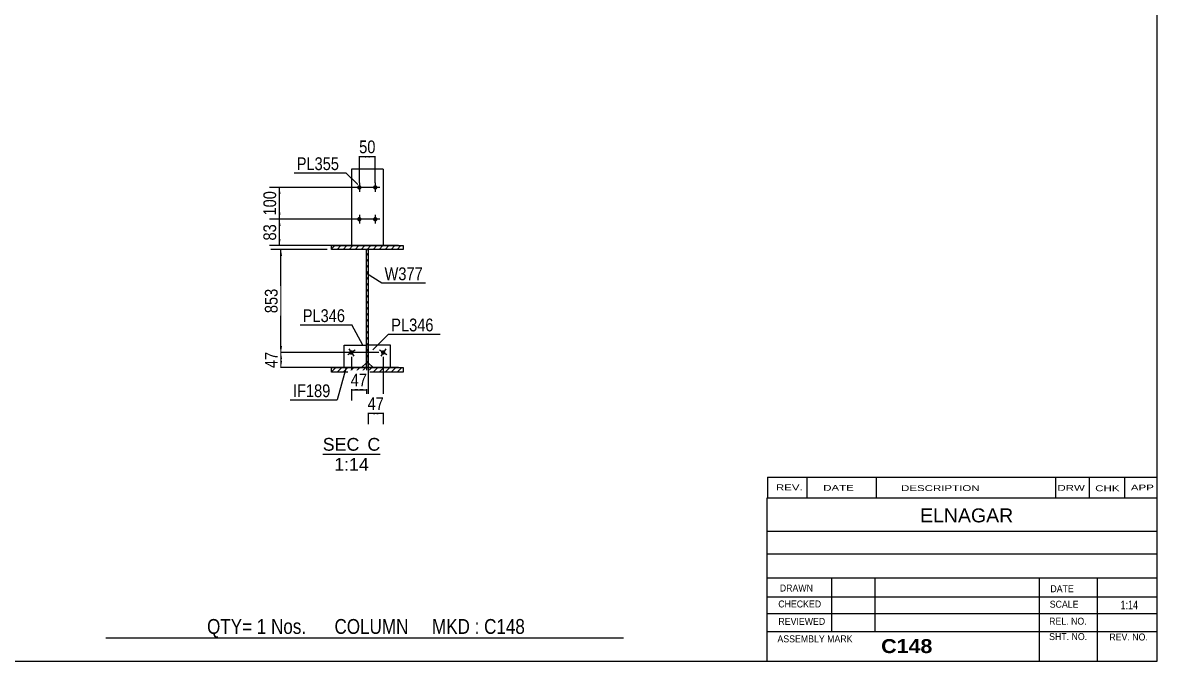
# Model space of a CAD drawing. Header units: millimetres. Extents: x -252 to 160, y -170 to 117.
# Drawn here: x -94.7 to 160, y -169.9 to -26.4 of the extents above; entities that cross this region are included whole.
import ezdxf

# ---------------------------------------------------------------- set-up
doc = ezdxf.new("R2010")
doc.units = ezdxf.units.MM
doc.linetypes.add('DXK_LINE_DOT1', pattern=[1.8814, 0.9407, -0.9407])
doc.styles.add('Arial', font='ARIAL.TTF', dxfattribs={"height": 0.2})
doc.styles.add('Arial Bold', font='ARIALBD.TTF', dxfattribs={"height": 0.2})
doc.styles.add('Arial Narrow', font='ARIALN.TTF', dxfattribs={"height": 0.2})

# ---------------------------------------------------------------- blocks, each defined once
blk = doc.blocks.new('Unknown-623355651-1210')
at = {"color": 5, "linetype": 'Continuous'}
for p, q in [((160.04, -169.87), (160.04, 117.13)), ((-249.96, -169.87), (160.04, -169.87))]:
    blk.add_line(p, q, dxfattribs=at)
blk = doc.blocks.new('Unknown-623355651-14 - 1255')
at = {"color": 1, "linetype": 'Continuous'}
blk.add_line((-27.35, -123.3), (-14.44, -123.3), dxfattribs=at)
at = {"color": 0, "linetype": 'Continuous'}
for points in [[(-19.13, -122.55), (-19.13, -119.55), (-27.35, -119.55), (-27.35, -122.55)], [(-14.44, -122.55), (-14.44, -119.55), (-17.33, -119.55), (-17.33, -122.55)], [(-17.01, -127.05), (-17.01, -124.05), (-24.79, -124.05), (-24.79, -127.05)]]:
    blk.add_wipeout(points, dxfattribs=at)
at = {"color": 136, "linetype": 'Continuous', "style": 'Arial'}
for s, height, p in [('SEC', 2.865, (-27.35, -122.55)), ('C', 2.87, (-17.33, -122.55)), ('1:14', 2.865, (-24.79, -127.05))]:
    blk.add_text(s, height=height, dxfattribs=at).set_placement(p)
blk = doc.blocks.new('Bolt-623355651-1260 - 1255')
at = {"linetype": 'Continuous'}
for points in [[(-18.63, -63.39, -1), (-19.63, -63.39, -1)], [(-15.06, -63.39, -1), (-16.06, -63.39, -1)], [(-18.63, -70.53, -1), (-19.63, -70.53, -1)], [(-15.06, -70.53, -1), (-16.06, -70.53, -1)]]:
    blk.add_hatch(color=3, dxfattribs=at).paths.add_polyline_path(points)
at = {"color": 3, "linetype": 'Continuous'}
for p, q in [((-18.13, -63.39), (-20.13, -63.39)), ((-19.13, -62.39), (-19.13, -64.39)), ((-14.56, -63.39), (-16.56, -63.39)), ((-15.56, -62.39), (-15.56, -64.39)), ((-18.13, -70.53), (-20.13, -70.53)), ((-19.13, -69.53), (-19.13, -71.53)), ((-14.56, -70.53), (-16.56, -70.53)), ((-15.56, -69.53), (-15.56, -71.53))]:
    blk.add_line(p, q, dxfattribs=at)
blk = doc.blocks.new('Part-623355651-1272 - 1255')
at = {"color": 2, "linetype": 'Continuous'}
for p, q in [((-22.56, -103.84), (-22.56, -98.84)), ((-22.56, -98.84), (-17.56, -98.84)), ((-17.56, -102.77), (-18.63, -103.84))]:
    blk.add_line(p, q, dxfattribs=at)
at = {"color": 7, "linetype": 'DXK_LINE_DOT1'}
for p, q in [((-17.56, -98.84), (-17.56, -102.77)), ((-18.63, -103.84), (-22.56, -103.84))]:
    blk.add_line(p, q, dxfattribs=at)
blk = doc.blocks.new('Bolt-623355651-1264 - 1255')
at = {"linetype": 'Continuous'}
blk.add_hatch(color=3, dxfattribs=at).paths.add_polyline_path([(-20.5, -100.21, -1), (-21.33, -100.76, -1)])
at = {"color": 3, "linetype": 'Continuous'}
for p, q in [((-20.08, -99.94), (-21.75, -101.04)), ((-21.47, -99.65), (-20.37, -101.32))]:
    blk.add_line(p, q, dxfattribs=at)
blk = doc.blocks.new('Bolt-623355651-1270 - 1255')
at = {"linetype": 'Continuous'}
blk.add_hatch(color=3, dxfattribs=at).paths.add_polyline_path([(-13.36, -100.76, -1), (-14.19, -100.21, -1)])
at = {"color": 3, "linetype": 'Continuous'}
for p, q in [((-12.94, -101.04), (-14.61, -99.94)), ((-13.22, -99.65), (-14.32, -101.32))]:
    blk.add_line(p, q, dxfattribs=at)
blk = doc.blocks.new('Part-623355651-1271 - 1255')
at = {"linetype": 'Continuous'}
h = blk.add_hatch(dxfattribs=at)
h.set_pattern_fill('', scale=0.3, style=0, pattern_type=0)
h.set_pattern_definition([(45, (-17.1307, -103.843), (-0.67352, 0.67352), [])])
h.paths.add_polyline_path([(-17.56, -103.84), (-17.13, -103.84), (-17.13, -77.31), (-17.56, -77.31)])
at = {"color": 2, "linetype": 'Continuous'}
for p, q in [((-17.56, -88.03), (-17.56, -77.31)), ((-17.56, -77.31), (-17.13, -77.31)), ((-17.13, -77.31), (-17.13, -88.03)), ((-17.56, -103.84), (-17.56, -88.13)), ((-17.13, -88.13), (-17.13, -103.84)), ((-17.13, -103.84), (-17.56, -103.84))]:
    blk.add_line(p, q, dxfattribs=at)
blk = doc.blocks.new('Part-623355651-1273 - 1255')
at = {"color": 2, "linetype": 'Continuous'}
for p, q in [((-12.13, -98.84), (-17.13, -98.84)), ((-12.13, -103.84), (-12.13, -98.84)), ((-17.13, -102.77), (-16.06, -103.84))]:
    blk.add_line(p, q, dxfattribs=at)
at = {"color": 7, "linetype": 'DXK_LINE_DOT1'}
for p, q in [((-17.13, -98.84), (-17.13, -102.77)), ((-12.13, -103.84), (-16.06, -103.84))]:
    blk.add_line(p, q, dxfattribs=at)
blk = doc.blocks.new('Part-623355651-1274 - 1255')
at = {"color": 2, "linetype": 'Continuous'}
for p, q in [((-13.77, -59.31), (-20.92, -59.31)), ((-20.92, -59.31), (-20.92, -76.46)), ((-13.77, -59.31), (-13.77, -76.46))]:
    blk.add_line(p, q, dxfattribs=at)
at = {"color": 7, "linetype": 'DXK_LINE_DOT1'}
blk.add_line((-13.77, -76.46), (-20.92, -76.46), dxfattribs=at)
blk = doc.blocks.new('Part-623355651-1285 - 1255')
at = {"linetype": 'Continuous'}
h = blk.add_hatch(dxfattribs=at)
h.set_pattern_fill('', scale=0.3, style=0, pattern_type=0)
h.set_pattern_definition([(45, (-9.3093, -104.9144), (-0.67352, 0.67352), [])])
h.paths.add_polyline_path([(-25.38, -104.91), (-9.31, -104.91), (-9.31, -103.84), (-25.38, -103.84)])
at = {"color": 2, "linetype": 'Continuous'}
for p, q in [((-25.38, -104.91), (-25.38, -103.84)), ((-25.38, -103.84), (-9.31, -103.84)), ((-9.31, -103.84), (-9.31, -104.91)), ((-9.31, -104.91), (-25.38, -104.91))]:
    blk.add_line(p, q, dxfattribs=at)
blk = doc.blocks.new('Part-623355651-1288 - 1255')
at = {"linetype": 'Continuous'}
h = blk.add_hatch(dxfattribs=at)
h.set_pattern_fill('', scale=0.3, style=0, pattern_type=0)
h.set_pattern_definition([(45, (-9.3093, -77.3144), (-0.67352, 0.67352), [])])
h.paths.add_polyline_path([(-25.38, -77.31), (-9.31, -77.31), (-9.31, -76.46), (-25.38, -76.46)])
at = {"color": 2, "linetype": 'Continuous'}
for p, q in [((-25.38, -77.31), (-25.38, -76.46)), ((-25.38, -76.46), (-9.31, -76.46)), ((-9.31, -77.31), (-25.38, -77.31)), ((-9.31, -76.46), (-9.31, -77.31))]:
    blk.add_line(p, q, dxfattribs=at)
blk = doc.blocks.new('StraightDimension-623355651-7216 - 1255')
at = {"linetype": 'Continuous'}
for points in [[(-36.98, -78.81), (-36.73, -77.31), (-36.48, -78.81)], [(-36.48, -98.99), (-36.73, -100.49), (-36.98, -98.99)]]:
    blk.add_hatch(color=7, dxfattribs=at).paths.add_polyline_path(points)
at = {"color": 7, "linetype": 'Continuous'}
for p, q in [((-26.38, -77.31), (-38.98, -77.31)), ((-36.73, -100.49), (-36.73, -77.31)), ((-14.77, -100.49), (-38.98, -100.49))]:
    blk.add_line(p, q, dxfattribs=at)
at = {"color": 0}
blk.add_wipeout([(-36.88, -85.56), (-41.08, -85.56), (-41.08, -92.24), (-36.88, -92.24)], dxfattribs=at)
at = {"color": 3, "style": 'Arial Narrow'}
blk.add_text('853', height=2.863, rotation=90.0002, dxfattribs=at).set_placement((-37.48, -91.64))
blk = doc.blocks.new('StraightDimension-623355651-7217 - 1255')
at = {"linetype": 'Continuous'}
for points in [[(-36.98, -101.99), (-36.73, -100.49), (-36.48, -101.99)], [(-36.48, -102.34), (-36.73, -103.84), (-36.98, -102.34)]]:
    blk.add_hatch(color=7, dxfattribs=at).paths.add_polyline_path(points)
at = {"color": 7, "linetype": 'Continuous'}
for p, q in [((-14.77, -100.49), (-38.98, -100.49)), ((-36.73, -103.84), (-36.73, -100.49)), ((-10.31, -103.84), (-38.98, -103.84))]:
    blk.add_line(p, q, dxfattribs=at)
at = {"color": 0}
blk.add_wipeout([(-36.88, -99.74), (-41.08, -99.74), (-41.08, -104.59), (-36.88, -104.59)], dxfattribs=at)
at = {"color": 3, "style": 'Arial Narrow'}
blk.add_text('47', height=2.863, rotation=90.0002, dxfattribs=at).set_placement((-37.48, -103.99))
blk = doc.blocks.new('StraightDimension-623355651-7324 - 1255')
at = {"linetype": 'Continuous'}
for points in [[(-37.32, -64.89), (-37.07, -63.39), (-36.82, -64.89)], [(-36.82, -69.03), (-37.07, -70.53), (-37.32, -69.03)]]:
    blk.add_hatch(color=7, dxfattribs=at).paths.add_polyline_path(points)
at = {"color": 7, "linetype": 'Continuous'}
for p, q in [((-16.56, -63.39), (-39.32, -63.39)), ((-37.07, -70.53), (-37.07, -63.39)), ((-16.56, -70.53), (-39.32, -70.53))]:
    blk.add_line(p, q, dxfattribs=at)
at = {"color": 0}
blk.add_wipeout([(-37.22, -63.62), (-41.42, -63.62), (-41.42, -70.3), (-37.22, -70.3)], dxfattribs=at)
at = {"color": 3, "style": 'Arial Narrow'}
blk.add_text('100', height=2.863, rotation=90.0002, dxfattribs=at).set_placement((-37.82, -69.7))
blk = doc.blocks.new('StraightDimension-623355651-7325 - 1255')
at = {"linetype": 'Continuous'}
for points in [[(-37.32, -72.03), (-37.07, -70.53), (-36.82, -72.03)], [(-36.82, -74.96), (-37.07, -76.46), (-37.32, -74.96)]]:
    blk.add_hatch(color=7, dxfattribs=at).paths.add_polyline_path(points)
at = {"color": 7, "linetype": 'Continuous'}
for p, q in [((-16.56, -70.53), (-39.32, -70.53)), ((-37.07, -76.46), (-37.07, -70.53)), ((-10.31, -76.46), (-39.32, -76.46))]:
    blk.add_line(p, q, dxfattribs=at)
at = {"color": 0}
blk.add_wipeout([(-37.22, -71.06), (-41.42, -71.06), (-41.42, -75.92), (-37.22, -75.92)], dxfattribs=at)
at = {"color": 3, "style": 'Arial Narrow'}
blk.add_text('83', height=2.863, rotation=90.0002, dxfattribs=at).set_placement((-37.82, -75.32))
blk = doc.blocks.new('StraightDimension-623355651-7384 - 1255')
at = {"linetype": 'Continuous'}
for points in [[(-19.42, -109.09), (-20.92, -108.84), (-19.42, -108.59)], [(-19.06, -108.59), (-17.56, -108.84), (-19.06, -109.09)]]:
    blk.add_hatch(color=7, dxfattribs=at).paths.add_polyline_path(points)
at = {"color": 7, "linetype": 'Continuous'}
for p, q in [((-20.92, -101.49), (-20.92, -111.24)), ((-17.56, -101.49), (-17.56, -111.24)), ((-20.92, -108.84), (-17.56, -108.84))]:
    blk.add_line(p, q, dxfattribs=at)
at = {"color": 0}
blk.add_wipeout([(-16.81, -108.69), (-16.81, -104.49), (-21.67, -104.49), (-21.67, -108.69)], dxfattribs=at)
at = {"color": 3, "style": 'Arial Narrow'}
blk.add_text('47', height=2.863, dxfattribs=at).set_placement((-21.07, -108.09))
blk = doc.blocks.new('StraightDimension-623355651-7435 - 1255')
at = {"linetype": 'Continuous'}
for points in [[(-15.63, -114.4), (-17.13, -114.15), (-15.63, -113.9)], [(-15.27, -113.9), (-13.77, -114.15), (-15.27, -114.4)]]:
    blk.add_hatch(color=7, dxfattribs=at).paths.add_polyline_path(points)
at = {"color": 7, "linetype": 'Continuous'}
for p, q in [((-13.77, -101.49), (-13.77, -116.55)), ((-17.13, -102.18), (-17.13, -116.55)), ((-17.13, -114.15), (-13.77, -114.15))]:
    blk.add_line(p, q, dxfattribs=at)
at = {"color": 0}
blk.add_wipeout([(-13.02, -114), (-13.02, -109.8), (-17.88, -109.8), (-17.88, -114)], dxfattribs=at)
at = {"color": 3, "style": 'Arial Narrow'}
blk.add_text('47', height=2.863, dxfattribs=at).set_placement((-17.28, -113.4))
blk = doc.blocks.new('StraightDimension-623355651-7483 - 1255')
at = {"linetype": 'Continuous'}
for points in [[(-17.63, -56.71), (-19.13, -56.46), (-17.63, -56.21)], [(-17.06, -56.21), (-15.56, -56.46), (-17.06, -56.71)]]:
    blk.add_hatch(color=7, dxfattribs=at).paths.add_polyline_path(points)
at = {"color": 7, "linetype": 'Continuous'}
for p, q in [((-19.13, -62.39), (-19.13, -54.21)), ((-15.56, -62.39), (-15.56, -54.21)), ((-19.13, -56.46), (-15.56, -56.46))]:
    blk.add_line(p, q, dxfattribs=at)
at = {"color": 0}
blk.add_wipeout([(-14.92, -56.31), (-14.92, -52.11), (-19.77, -52.11), (-19.77, -56.31)], dxfattribs=at)
at = {"color": 3, "style": 'Arial Narrow'}
blk.add_text('50', height=2.863, dxfattribs=at).set_placement((-19.17, -55.71))
blk = doc.blocks.new('CBS_CALLOFF-623355651-8705')
at = {"color": 7, "linetype": 'Continuous'}
blk.add_line((-76.08, -164.6), (40.15, -164.62), dxfattribs=at)
at = {"color": 3, "linetype": 'Continuous', "style": 'Arial Narrow'}
blk.add_text('QTY= 1 Nos.      COLUMN     MKD : C148', height=3.3405, dxfattribs=at).set_placement((-53.32, -163.71))
blk = doc.blocks.new('CBS_NAME_BLOG-623355651-8706')
at = {"color": 7, "linetype": 'Continuous'}
for p, q in [((72.45, -133.12), (159.97, -133.12)), ((72.45, -169.83), (72.45, -133.12)), ((72.45, -140.66), (159.97, -140.66)), ((72.52, -145.71), (160.04, -145.71)), ((72.45, -151.09), (159.97, -151.09)), ((86.97, -163.19), (86.97, -151.09)), ((96.66, -163.17), (96.66, -151.1)), ((133.57, -169.83), (133.57, -151.1)), ((146.62, -169.83), (146.62, -151.09)), ((72.46, -155.39), (160.04, -155.37)), ((72.45, -159.13), (159.97, -159.13)), ((72.45, -163.17), (159.97, -163.17)), ((72.45, -169.87), (160.04, -169.87))]:
    blk.add_line(p, q, dxfattribs=at)
at = {"color": 3, "linetype": 'Continuous', "style": 'Arial'}
blk.add_text('ELNAGAR', height=3.133, dxfattribs=at).set_placement((106.77, -138.65))
at = {"color": 3, "linetype": 'Continuous'}
for s, height, style, width, p in [('DRAWN', 1.566, 'Arial', 0.9, (75.28, -154.19)), ('DATE', 1.566, 'Arial', 0.9, (136.04, -154.35)), ('CHECKED', 1.566, 'Arial', 0.9, (74.93, -157.77)), ('SCALE', 1.566, 'Arial', 0.9, (135.89, -157.83)), ('1:14', 1.957, 'Arial Narrow', 0.9, (151.78, -158.19)), ('REVIEWED', 1.566, 'Arial', 0.9, (74.97, -161.68)), ('REL. NO.', 1.566, 'Arial', 0.9, (135.75, -161.64)), ('ASSEMBLY MARK', 1.5663, 'Arial', 0.9, (74.75, -165.61)), ('C148', 3.131, 'Arial Bold', 1.1, (98.03, -168.02)), ('SHT. NO.', 1.566, 'Arial', 0.9, (135.75, -165.1)), ('REV. NO.', 1.566, 'Arial', 0.9, (149.27, -165.19))]:
    blk.add_text(s, height=height, dxfattribs=dict(at, style=style, width=width)).set_placement(p)
blk = doc.blocks.new('CBS_REVISION-623355651-8707')
at = {"color": 7, "linetype": 'Continuous'}
for p, q in [((72.53, -128.49), (160.03, -128.49)), ((72.53, -128.49), (72.53, -133.12)), ((81.33, -128.49), (81.33, -133.12)), ((96.92, -128.49), (96.92, -133.06)), ((137.18, -128.49), (137.18, -133.12)), ((144.72, -128.49), (144.72, -133.12)), ((152.67, -128.49), (152.67, -133.12)), ((72.53, -133.12), (160.03, -133.12))]:
    blk.add_line(p, q, dxfattribs=at)
at = {"color": 7, "style": 'Arial Narrow', "width": 1.7}
for s, height, p in [('REV.', 1.326, (74.4, -131.45)), ('DATE', 1.326, (85.02, -131.56)), ('DESCRIPTION', 1.3257, (102.5, -131.62)), ('DRW', 1.326, (137.61, -131.56)), ('CHK', 1.326, (146.1, -131.65)), ('APP', 1.326, (154.1, -131.49))]:
    blk.add_text(s, height=height, dxfattribs=at).set_placement(p)
blk = doc.blocks.new('Mark-623355651-7503 - 1255')
at = {"color": 0}
blk.add_wipeout([(-2.47, -95.73), (-2.47, -92.73), (-11.97, -92.73), (-11.97, -95.73)], dxfattribs=at)
blk.add_wipeout([(-2.47, -95.73), (-2.47, -92.73), (-11.97, -92.73), (-11.97, -95.73)], dxfattribs=at)
at = {"color": 7, "linetype": 'Continuous'}
for p, q in [((-16.11, -99.86), (-12.57, -96.33)), ((-12.57, -96.33), (-0.97, -96.33))]:
    blk.add_line(p, q, dxfattribs=at)
at = {"color": 3, "style": 'Arial Narrow'}
blk.add_text('PL346', height=2.863, dxfattribs=at).set_placement((-11.97, -95.73))
blk = doc.blocks.new('Mark-623355651-7493 - 1255')
at = {"color": 7, "linetype": 'Continuous'}
blk.add_line((-19.47, -62.76), (-22.19, -60.09), dxfattribs=at)
at = {"color": 0}
blk.add_wipeout([(-23.69, -59.49), (-23.69, -56.49), (-33.19, -56.49), (-33.19, -59.49)], dxfattribs=at)
blk.add_wipeout([(-23.69, -59.49), (-23.69, -56.49), (-33.19, -56.49), (-33.19, -59.49)], dxfattribs=at)
at = {"color": 7, "linetype": 'Continuous'}
blk.add_line((-33.79, -60.09), (-22.19, -60.09), dxfattribs=at)
at = {"color": 3, "style": 'Arial Narrow'}
blk.add_text('PL355', height=2.863, dxfattribs=at).set_placement((-33.19, -59.49))
blk = doc.blocks.new('Mark-623355651-7497 - 1255')
at = {"color": 0}
blk.add_wipeout([(-4.88, -84.23), (-4.88, -81.23), (-13.47, -81.23), (-13.47, -84.23)], dxfattribs=at)
blk.add_wipeout([(-4.88, -84.23), (-4.88, -81.23), (-13.47, -81.23), (-13.47, -84.23)], dxfattribs=at)
at = {"color": 7, "linetype": 'Continuous'}
for p, q in [((-17.49, -82.69), (-14.07, -84.83)), ((-14.07, -84.83), (-4.28, -84.83))]:
    blk.add_line(p, q, dxfattribs=at)
at = {"color": 3, "style": 'Arial Narrow'}
blk.add_text('W377', height=2.863, dxfattribs=at).set_placement((-13.47, -84.23))
blk = doc.blocks.new('Mark-623355651-7500 - 1255')
at = {"color": 7, "linetype": 'Continuous'}
blk.add_line((-18.35, -98.84), (-20.84, -94.24), dxfattribs=at)
at = {"color": 0}
blk.add_wipeout([(-22.34, -93.64), (-22.34, -90.64), (-31.84, -90.64), (-31.84, -93.64)], dxfattribs=at)
blk.add_wipeout([(-22.34, -93.64), (-22.34, -90.64), (-31.84, -90.64), (-31.84, -93.64)], dxfattribs=at)
at = {"color": 7, "linetype": 'Continuous'}
blk.add_line((-32.44, -94.24), (-20.84, -94.24), dxfattribs=at)
at = {"color": 3, "style": 'Arial Narrow'}
blk.add_text('PL346', height=2.863, dxfattribs=at).set_placement((-31.84, -93.64))
blk = doc.blocks.new('Mark-623355651-7506 - 1255')
at = {"color": 7, "linetype": 'Continuous'}
blk.add_line((-22.15, -104.08), (-24.13, -111.11), dxfattribs=at)
at = {"color": 0}
blk.add_wipeout([(-25.63, -110.51), (-25.63, -107.51), (-34.04, -107.51), (-34.04, -110.51)], dxfattribs=at)
blk.add_wipeout([(-25.63, -110.51), (-25.63, -107.51), (-34.04, -107.51), (-34.04, -110.51)], dxfattribs=at)
at = {"color": 7, "linetype": 'Continuous'}
blk.add_line((-34.64, -111.11), (-24.13, -111.11), dxfattribs=at)
at = {"color": 3, "style": 'Arial Narrow'}
blk.add_text('IF189', height=2.863, dxfattribs=at).set_placement((-34.04, -110.51))

msp = doc.modelspace()

# ---------------------------------------------------------------- block references
for name in ['Unknown-623355651-1210', 'Part-623355651-1274 - 1255', 'Bolt-623355651-1260 - 1255', 'Part-623355651-1288 - 1255', 'Part-623355651-1271 - 1255', 'Part-623355651-1272 - 1255', 'Part-623355651-1273 - 1255', 'Bolt-623355651-1264 - 1255', 'Bolt-623355651-1270 - 1255', 'Part-623355651-1285 - 1255', 'CBS_REVISION-623355651-8707', 'CBS_NAME_BLOG-623355651-8706', 'CBS_CALLOFF-623355651-8705']:
    msp.add_blockref(name, (0, 0))

# ---------------------------------------------------------------- next in the draw order: block references
for name in ['StraightDimension-623355651-7324 - 1255', 'StraightDimension-623355651-7216 - 1255', 'Unknown-623355651-14 - 1255']:
    msp.add_blockref(name, (0, 0))

# ---------------------------------------------------------------- next in the draw order: block references
for name in ['StraightDimension-623355651-7483 - 1255', 'StraightDimension-623355651-7325 - 1255', 'Mark-623355651-7497 - 1255', 'StraightDimension-623355651-7217 - 1255']:
    msp.add_blockref(name, (0, 0))

# ---------------------------------------------------------------- next in the draw order: block references
for name in ['Mark-623355651-7493 - 1255', 'Mark-623355651-7500 - 1255', 'Mark-623355651-7503 - 1255', 'StraightDimension-623355651-7384 - 1255']:
    msp.add_blockref(name, (0, 0))

# ---------------------------------------------------------------- next in the draw order: block references
for name in ['StraightDimension-623355651-7435 - 1255', 'Mark-623355651-7506 - 1255']:
    msp.add_blockref(name, (0, 0))

doc.saveas('drawing.dxf')
